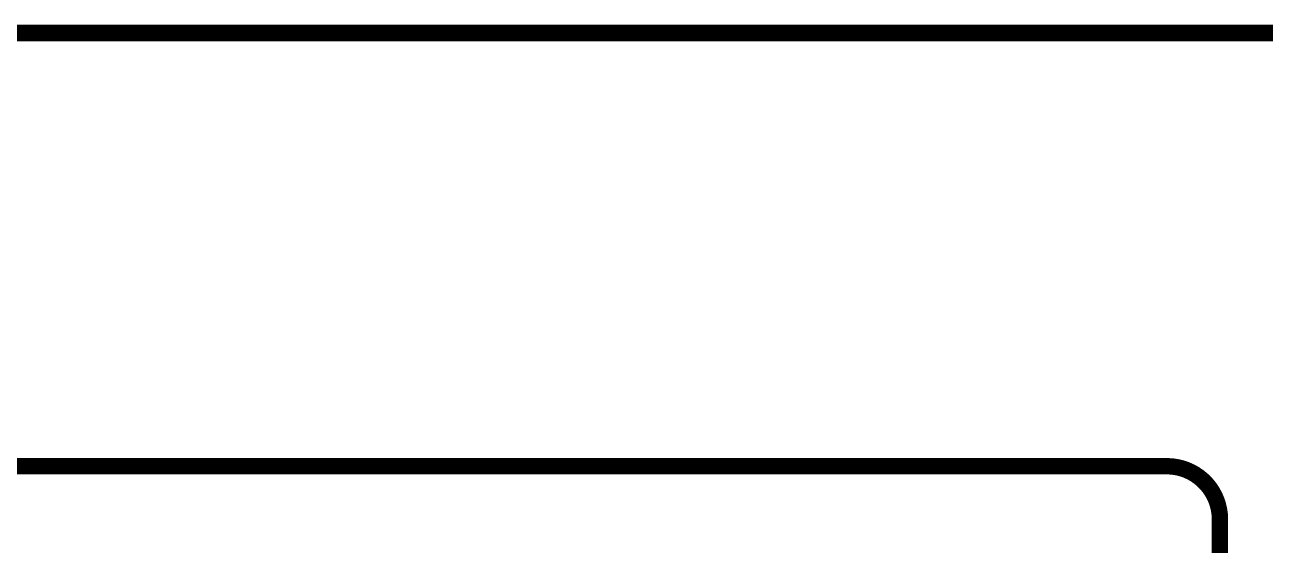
# Model space of a CAD drawing. Extents: x 100 to 144.1, y 92.1 to 144.1.
# Drawn here: x 120.64 to 128.23, y 96.87 to 100.05 of the extents above; entities that cross this region are included whole.
import ezdxf

# ---------------------------------------------------------------- set-up
doc = ezdxf.new("R2010")
doc.units = 0
doc.layers.get('0').update_dxf_attribs({"linetype": 'CONTINUOUS'})
doc.layers.add('MASK-BOTTOM_PHO', color=5, linetype='CONTINUOUS')
doc.layers.add('SILK-BOTTOM_PHO', color=14, linetype='CONTINUOUS')

# ---------------------------------------------------------------- blocks, each defined once
blk = doc.blocks.new('ROUND_1')
at = {"const_width": 0.050038}
blk.add_lwpolyline([(-0.025018, 0, 1), (0.025018, 0, 1)], format="xyb", close=True, dxfattribs=at)

msp = doc.modelspace()

# ---------------------------------------------------------------- linework, layer by layer
at = {"layer": 'MASK-BOTTOM_PHO', "const_width": 0.100076}
for points in [[(100.000054, 100.000054), (143.999966, 100.000054)], [(127.625094, 97.350072), (100.32492, 97.350072)], [(127.94996, 92.47505), (127.94996, 97.024952)]]:
    msp.add_lwpolyline(points, dxfattribs=at)
msp.add_lwpolyline([(127.94996, 97.024952, 0.4142154), (127.625094, 97.350072)], format="xyb", dxfattribs=at)
at = {"layer": 'SILK-BOTTOM_PHO', "const_width": 0.100076}
for points in [[(100.000054, 100.000054), (143.999966, 100.000054)], [(127.625094, 97.350072), (100.32492, 97.350072)], [(127.94996, 92.47505), (127.94996, 97.024952)]]:
    msp.add_lwpolyline(points, dxfattribs=at)
msp.add_lwpolyline([(127.94996, 97.024952, 0.4142154), (127.625094, 97.350072)], format="xyb", dxfattribs=at)

# ---------------------------------------------------------------- block references
at = {"layer": 'MASK-BOTTOM_PHO'}
for p in [(127.625094, 97.350072), (127.625094, 97.350072), (127.94996, 97.024952), (127.94996, 97.024952)]:
    msp.add_blockref('ROUND_1', p, dxfattribs=at)
at = {"layer": 'SILK-BOTTOM_PHO'}
for p in [(127.625094, 97.350072), (127.625094, 97.350072), (127.94996, 97.024952), (127.94996, 97.024952)]:
    msp.add_blockref('ROUND_1', p, dxfattribs=at)

doc.saveas('drawing.dxf')
